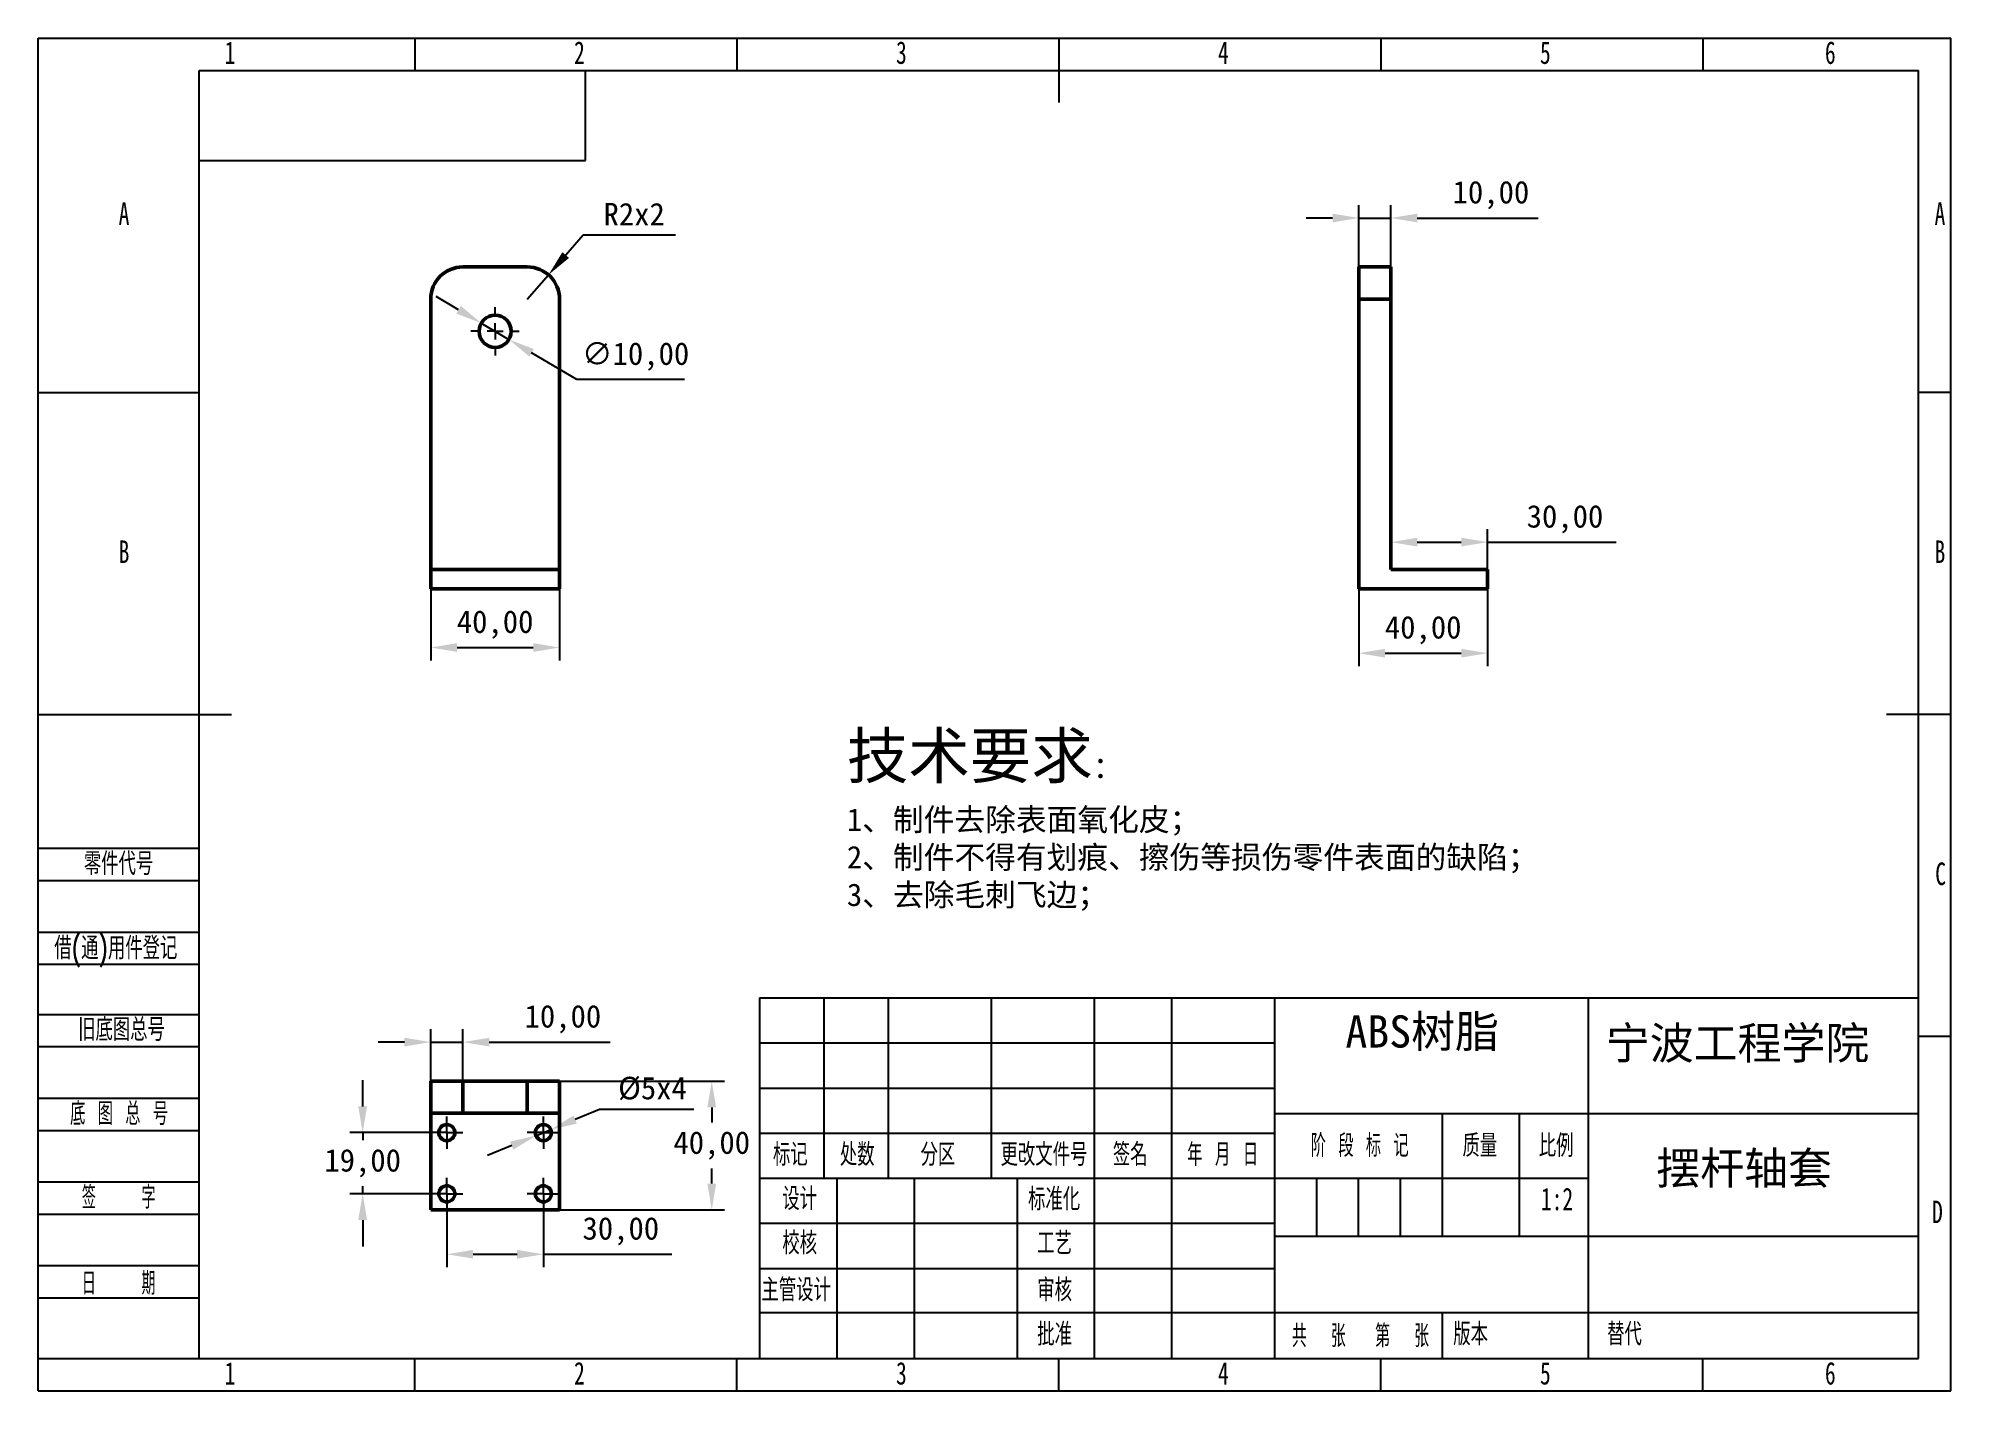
# Model space of a CAD drawing. Header units: millimetres. Extents: x 0 to 297, y 0 to 210.
import ezdxf

# ---------------------------------------------------------------- set-up
doc = ezdxf.new("R2010")
doc.units = ezdxf.units.MM
doc.header["$PDSIZE"] = -1
doc.layers.add('图框', color=7, linetype='Continuous')
for name, color, linetype, lineweight in [('标注层', 4, 'Continuous', 25), ('粗实线层', 7, 'Continuous', 25), ('轮廓实线层', 7, 'Continuous', 50)]:
    doc.layers.add(name, color=color, linetype=linetype, lineweight=lineweight)
doc.styles.add('SLDTEXTSTYLE0', font='TXT', dxfattribs={"width": 0.7, "bigfont": 'bigfont'})
doc.styles.add('SLDTEXTSTYLE1', font='TXT', dxfattribs={"width": 0.6, "bigfont": 'bigfont'})
doc.styles.add('SLDTEXTSTYLE2', font='TXT', dxfattribs={"width": 0.614286, "bigfont": 'bigfont'})
doc.styles.add('SLDTEXTSTYLE3', font='TXT', dxfattribs={"width": 0.62, "bigfont": 'bigfont'})
doc.styles.add('SLDTEXTSTYLE4', font='TXT', dxfattribs={"width": 0.566667, "bigfont": 'bigfont'})
doc.styles.add('SLDTEXTSTYLE5', font='TXT', dxfattribs={"width": 0.7})
doc.dimstyles.new('ISO-25', dxfattribs={"dimtxt": 2.5, "dimasz": 2.5, "dimexe": 1.25, "dimexo": 0.625, "dimtad": 1, "dimtxsty": 'Standard', "dimcen": 2.5, "dimadec": 0, "dimazin": 0, "dimtfac": 1, "dimtmove": 0, "dimatfit": 3, "dimfxl": 1, "dimarcsym": 0})

# ---------------------------------------------------------------- blocks, each defined once
blk = doc.blocks.new('SW_CENTERMARKSYMBOL_0')
at = {"layer": '图框', "color": 0}
for p, q in [((0, 2.5), (0, 3.75)), ((-2.5, 0), (-3.75, 0)), ((0, 0), (-1.25, 0)), ((0, 0), (0, 1.25)), ((0, 0), (0, -1.25)), ((0, 0), (1.25, 0)), ((2.5, 0), (3.75, 0)), ((0, -2.5), (0, -3.75))]:
    blk.add_line(p, q, dxfattribs=at)
blk = doc.blocks.new('SW_CENTERMARKSYMBOL_1')
at = {"layer": '图框', "color": 0}
for p, q in [((-1.25, 0), (-2.5, 0)), ((0, 0), (-1.25, 0)), ((0, 1.25), (0, 2.5)), ((0, 0), (0, 1.25)), ((0, 0), (0, -1.25)), ((0, 0), (1.25, 0)), ((1.25, 0), (2.5, 0)), ((0, -1.25), (0, -2.5))]:
    blk.add_line(p, q, dxfattribs=at)
blk = doc.blocks.new('SW_CENTERMARKSYMBOL_2')
at = {"layer": '图框', "color": 0}
for p, q in [((-1.25, 0), (-2.5, 0)), ((0, 0), (-1.25, 0)), ((0, 1.25), (0, 2.5)), ((0, 0), (0, 1.25)), ((0, 0), (0, -1.25)), ((0, 0), (1.25, 0)), ((1.25, 0), (2.5, 0)), ((0, -1.25), (0, -2.5))]:
    blk.add_line(p, q, dxfattribs=at)
blk = doc.blocks.new('SW_CENTERMARKSYMBOL_3')
at = {"layer": '图框', "color": 0}
for p, q in [((-1.25, 0), (-2.5, 0)), ((0, 0), (-1.25, 0)), ((0, 1.25), (0, 2.5)), ((0, 0), (0, 1.25)), ((0, 0), (0, -1.25)), ((0, 0), (1.25, 0)), ((1.25, 0), (2.5, 0)), ((0, -1.25), (0, -2.5))]:
    blk.add_line(p, q, dxfattribs=at)
blk = doc.blocks.new('SW_CENTERMARKSYMBOL_4')
at = {"layer": '图框', "color": 0}
for p, q in [((-1.25, 0), (-2.5, 0)), ((0, 0), (-1.25, 0)), ((0, 1.25), (0, 2.5)), ((0, 0), (0, 1.25)), ((0, 0), (0, -1.25)), ((0, 0), (1.25, 0)), ((1.25, 0), (2.5, 0)), ((0, -1.25), (0, -2.5))]:
    blk.add_line(p, q, dxfattribs=at)
blk = doc.blocks.new('*D6')
at = {"layer": 'Defpoints', "color": 0, "transparency": 16777216}
for p in [(60.95, 124.5), (80.95, 124.5), (80.95, 115.4)]:
    blk.add_point(p, dxfattribs=at)
at = {"layer": '标注层', "color": 0, "lineweight": -2, "transparency": 16777216}
for p, q in [((60.95, 124.5), (60.95, 113.4)), ((80.95, 124.5), (80.95, 113.4)), ((65.03, 115.4), (76.87, 115.4))]:
    blk.add_line(p, q, dxfattribs=at)
at = {"layer": '标注层', "color": 0, "transparency": 16777216}
for points in [[(65.03, 116.08), (65.03, 114.72), (60.95, 115.4)], [(76.87, 116.08), (76.87, 114.72), (80.95, 115.4)]]:
    blk.add_solid(points, dxfattribs=at)
at = {"layer": '标注层', "color": 0, "transparency": 16777216, "insert": (70.95, 118.96), "char_height": 3.5, "attachment_point": 5}
blk.add_mtext('40,00', dxfattribs=at)
blk = doc.blocks.new('*D7')
at = {"layer": 'Defpoints', "color": 0, "transparency": 16777216}
for p in [(205.07, 124.5), (225.07, 124.5), (225.07, 114.52)]:
    blk.add_point(p, dxfattribs=at)
at = {"layer": '标注层', "color": 0, "lineweight": -2, "transparency": 16777216}
for p, q in [((205.07, 124.5), (205.07, 112.52)), ((225.07, 124.5), (225.07, 112.52)), ((209.15, 114.52), (220.99, 114.52))]:
    blk.add_line(p, q, dxfattribs=at)
at = {"layer": '标注层', "color": 0, "transparency": 16777216}
for points in [[(209.15, 115.2), (209.15, 113.84), (205.07, 114.52)], [(220.99, 115.2), (220.99, 113.84), (225.07, 114.52)]]:
    blk.add_solid(points, dxfattribs=at)
at = {"layer": '标注层', "color": 0, "transparency": 16777216, "insert": (215.07, 118.09), "char_height": 3.5, "attachment_point": 5}
blk.add_mtext('40,00', dxfattribs=at)
blk = doc.blocks.new('*D8')
at = {"layer": 'Defpoints', "color": 0, "transparency": 16777216}
for p in [(225.07, 131.76), (210.07, 127.5), (225.07, 127.5)]:
    blk.add_point(p, dxfattribs=at)
at = {"layer": '标注层', "color": 0, "lineweight": -2, "transparency": 16777216}
for p, q in [((210.07, 127.5), (210.07, 133.76)), ((225.07, 127.5), (225.07, 133.76)), ((214.15, 131.76), (220.99, 131.76)), ((225.07, 131.76), (245.03, 131.76))]:
    blk.add_line(p, q, dxfattribs=at)
at = {"layer": '标注层', "color": 0, "transparency": 16777216}
for points in [[(214.15, 132.44), (214.15, 131.08), (210.07, 131.76)], [(220.99, 132.44), (220.99, 131.08), (225.07, 131.76)]]:
    blk.add_solid(points, dxfattribs=at)
at = {"layer": '标注层', "color": 0, "transparency": 16777216, "insert": (237.09, 135.32), "char_height": 3.5, "attachment_point": 5}
blk.add_mtext('30,00', dxfattribs=at)
blk = doc.blocks.new('*D9')
at = {"layer": 'Defpoints', "color": 0, "transparency": 16777216}
for p in [(68.8, 165.77), (73.1, 163.23)]:
    blk.add_point(p, dxfattribs=at)
at = {"layer": '标注层', "color": 0, "lineweight": -2, "transparency": 16777216}
for p, q in [((65.28, 167.84), (61.77, 169.91)), ((68.8, 165.77), (73.1, 163.23)), ((83.65, 157.01), (76.62, 161.16)), ((100.34, 157.01), (83.65, 157.01))]:
    blk.add_line(p, q, dxfattribs=at)
at = {"layer": '标注层', "color": 0, "transparency": 16777216}
for points in [[(65.63, 168.43), (64.93, 167.25), (68.8, 165.77)], [(76.96, 161.74), (76.27, 160.57), (73.1, 163.23)]]:
    blk.add_solid(points, dxfattribs=at)
at = {"layer": '标注层', "color": 0, "transparency": 16777216, "insert": (92.76, 160.58), "char_height": 3.5, "attachment_point": 5}
blk.add_mtext('∅10,00', dxfattribs=at)
blk = doc.blocks.new('*D10')
at = {"layer": 'Defpoints', "color": 0, "transparency": 16777216}
for p in [(79.24, 173.27), (75.95, 169.5)]:
    blk.add_point(p, dxfattribs=at)
at = {"layer": '标注层', "color": 0, "lineweight": -2, "transparency": 16777216}
for p, q in [((84.6, 179.42), (81.92, 176.34)), ((98.96, 179.42), (84.6, 179.42)), ((75.95, 169.5), (79.24, 173.27))]:
    blk.add_line(p, q, dxfattribs=at)
at = {"layer": '标注层', "color": 0, "transparency": 16777216}
blk.add_solid([(81.4, 176.79), (82.43, 175.89), (79.24, 173.27)], dxfattribs=at)
at = {"layer": '标注层', "color": 0, "transparency": 16777216, "insert": (92.54, 182.69), "char_height": 3.5, "attachment_point": 5}
blk.add_mtext('R2x2', dxfattribs=at)
blk = doc.blocks.new('*D11')
at = {"layer": 'Defpoints', "color": 0, "transparency": 16777216}
for p in [(210.07, 182.09), (205.07, 174.5), (210.07, 174.5)]:
    blk.add_point(p, dxfattribs=at)
at = {"layer": '标注层', "color": 0, "lineweight": -2, "transparency": 16777216}
for p, q in [((200.99, 182.09), (196.91, 182.09)), ((205.07, 174.5), (205.07, 184.09)), ((205.07, 182.09), (210.07, 182.09)), ((210.07, 174.5), (210.07, 184.09)), ((214.15, 182.09), (232.95, 182.09))]:
    blk.add_line(p, q, dxfattribs=at)
at = {"layer": '标注层', "color": 0, "transparency": 16777216}
for points in [[(200.99, 182.77), (200.99, 181.41), (205.07, 182.09)], [(214.15, 182.77), (214.15, 181.41), (210.07, 182.09)]]:
    blk.add_solid(points, dxfattribs=at)
at = {"layer": '标注层', "color": 0, "transparency": 16777216, "insert": (225.59, 185.65), "char_height": 3.5, "attachment_point": 5}
blk.add_mtext('10,00', dxfattribs=at)
blk = doc.blocks.new('*D12')
at = {"layer": 'Defpoints', "color": 0, "transparency": 16777216}
for p in [(65.95, 54.13), (60.95, 48.08), (65.95, 48.08)]:
    blk.add_point(p, dxfattribs=at)
at = {"layer": '标注层', "color": 0, "lineweight": -2, "transparency": 16777216}
for p, q in [((56.87, 54.13), (52.79, 54.13)), ((60.95, 48.08), (60.95, 56.13)), ((60.95, 54.13), (65.95, 54.13)), ((65.95, 48.08), (65.95, 56.13)), ((70.03, 54.13), (88.82, 54.13))]:
    blk.add_line(p, q, dxfattribs=at)
at = {"layer": '标注层', "color": 0, "transparency": 16777216}
for points in [[(56.87, 54.81), (56.87, 53.45), (60.95, 54.13)], [(70.03, 54.81), (70.03, 53.45), (65.95, 54.13)]]:
    blk.add_solid(points, dxfattribs=at)
at = {"layer": '标注层', "color": 0, "transparency": 16777216, "insert": (81.47, 57.69), "char_height": 3.5, "attachment_point": 5}
blk.add_mtext('10,00', dxfattribs=at)
blk = doc.blocks.new('*D13')
at = {"layer": 'Defpoints', "color": 0, "transparency": 16777216}
for p in [(63.45, 40.08), (50.38, 30.58), (63.45, 30.58)]:
    blk.add_point(p, dxfattribs=at)
at = {"layer": '标注层', "color": 0, "lineweight": -2, "transparency": 16777216}
for p, q in [((50.38, 44.16), (50.38, 48.24)), ((63.45, 40.08), (48.38, 40.08)), ((50.38, 40.08), (50.38, 38.89)), ((63.45, 30.58), (48.38, 30.58)), ((50.38, 30.58), (50.38, 31.76)), ((50.38, 26.5), (50.38, 22.42))]:
    blk.add_line(p, q, dxfattribs=at)
at = {"layer": '标注层', "color": 0, "transparency": 16777216}
for points in [[(49.7, 44.16), (51.06, 44.16), (50.38, 40.08)], [(49.7, 26.5), (51.06, 26.5), (50.38, 30.58)]]:
    blk.add_solid(points, dxfattribs=at)
at = {"layer": '标注层', "color": 0, "transparency": 16777216, "insert": (50.38, 35.33), "char_height": 3.5, "attachment_point": 5}
blk.add_mtext('19,00', dxfattribs=at)
blk = doc.blocks.new('*D14')
at = {"layer": 'Defpoints', "color": 0, "transparency": 16777216}
for p in [(63.45, 30.58), (78.45, 30.58), (78.45, 21.19)]:
    blk.add_point(p, dxfattribs=at)
at = {"layer": '标注层', "color": 0, "lineweight": -2, "transparency": 16777216}
for p, q in [((63.45, 30.58), (63.45, 19.19)), ((78.45, 30.58), (78.45, 19.19)), ((67.53, 21.19), (74.37, 21.19)), ((78.45, 21.19), (98.41, 21.19))]:
    blk.add_line(p, q, dxfattribs=at)
at = {"layer": '标注层', "color": 0, "transparency": 16777216}
for points in [[(67.53, 21.87), (67.53, 20.51), (63.45, 21.19)], [(74.37, 21.87), (74.37, 20.51), (78.45, 21.19)]]:
    blk.add_solid(points, dxfattribs=at)
at = {"layer": '标注层', "color": 0, "transparency": 16777216, "insert": (90.47, 24.76), "char_height": 3.5, "attachment_point": 5}
blk.add_mtext('30,00', dxfattribs=at)
blk = doc.blocks.new('*D15')
at = {"layer": 'Defpoints', "color": 0, "transparency": 16777216}
for p in [(77.29, 39.6), (79.61, 40.55)]:
    blk.add_point(p, dxfattribs=at)
at = {"layer": '标注层', "color": 0, "lineweight": -2, "transparency": 16777216}
for p, q in [((87.16, 43.65), (83.38, 42.1)), ((101.8, 43.65), (87.16, 43.65)), ((77.29, 39.6), (79.61, 40.55)), ((73.52, 38.06), (69.74, 36.51))]:
    blk.add_line(p, q, dxfattribs=at)
at = {"layer": '标注层', "color": 0, "transparency": 16777216}
for points in [[(83.12, 42.73), (83.64, 41.47), (79.61, 40.55)], [(73.26, 38.68), (73.77, 37.43), (77.29, 39.6)]]:
    blk.add_solid(points, dxfattribs=at)
at = {"layer": '标注层', "color": 0, "transparency": 16777216, "insert": (95.39, 46.92), "char_height": 3.5, "attachment_point": 5}
blk.add_mtext('%%c5x4', dxfattribs=at)
blk = doc.blocks.new('*D16')
at = {"layer": 'Defpoints', "color": 0, "transparency": 16777216}
for p in [(80.95, 48.08), (80.95, 28.08), (104.59, 28.08)]:
    blk.add_point(p, dxfattribs=at)
at = {"layer": '标注层', "color": 0, "lineweight": -2, "transparency": 16777216}
for p, q in [((80.95, 48.08), (106.59, 48.08)), ((104.59, 44), (104.59, 41.64)), ((104.59, 32.16), (104.59, 34.51)), ((80.95, 28.08), (106.59, 28.08))]:
    blk.add_line(p, q, dxfattribs=at)
at = {"layer": '标注层', "color": 0, "transparency": 16777216}
for points in [[(103.91, 44), (105.27, 44), (104.59, 48.08)], [(103.91, 32.16), (105.27, 32.16), (104.59, 28.08)]]:
    blk.add_solid(points, dxfattribs=at)
at = {"layer": '标注层', "color": 0, "transparency": 16777216, "insert": (104.59, 38.08), "char_height": 3.5, "attachment_point": 5}
blk.add_mtext('40,00', dxfattribs=at)

msp = doc.modelspace()

# ---------------------------------------------------------------- linework, layer by layer
at = {"layer": '图框'}
for p, q in [((0, 0), (0, 210)), ((0, 210), (297, 210)), ((58.5, 210), (58.5, 205)), ((108.5, 210), (108.5, 205)), ((208.5, 210), (208.5, 205)), ((258.5, 210), (258.5, 205)), ((297, 0), (297, 210)), ((0, 155), (25, 155)), ((297, 155), (292, 155)), ((0, 84.2206), (25, 84.2206)), ((0, 79.2206), (25, 79.2206)), ((0, 71.2206), (25, 71.2206)), ((0, 66.2206), (25, 66.2206)), ((0, 58.43), (25, 58.43)), ((112, 54), (192, 54)), ((297, 55), (292, 55)), ((0, 53.43), (25, 53.43)), ((0, 45.43), (25, 45.43)), ((112, 47), (192, 47)), ((0, 40.43), (25, 40.43)), ((198.5, 33), (198.5, 24)), ((205, 33), (205, 24)), ((211.5, 33), (211.5, 24)), ((0, 32.43), (25, 32.43)), ((0, 27.43), (25, 27.43)), ((0, 19.43), (25, 19.43)), ((0, 14.43), (25, 14.43)), ((0, 5), (25, 5)), ((58.5, 0), (58.5, 5)), ((108.5, 0), (108.5, 5)), ((208.5, 0), (208.5, 5)), ((258.5, 0), (258.5, 5)), ((0, 0), (297, 0))]:
    msp.add_line(p, q, dxfattribs=at)
at = {"layer": '图框', "lineweight": 25}
for p, q in [((158.5, 210), (158.5, 200)), ((0, 105), (30, 105)), ((297, 105), (287, 105)), ((112, 61), (112, 5)), ((112, 61), (292, 61)), ((122, 61), (122, 33)), ((132, 61), (132, 33)), ((148, 61), (148, 33)), ((164, 61), (164, 5)), ((176, 61), (176, 5)), ((191.9681, 61.0522), (192.0047, 5)), ((240.6919, 61), (240.6919, 5)), ((191.9799, 43.0522), (291.9799, 43.0522)), ((218, 43.0691), (218, 24.0691)), ((230, 43), (230, 24)), ((112, 40), (192, 40)), ((112, 33), (192, 33)), ((124, 33), (124, 5)), ((136, 33), (136, 5)), ((152, 33), (152, 5)), ((192.0152, 33), (240.6919, 33)), ((112, 26), (192, 26)), ((192, 24), (292, 24)), ((112, 19), (192, 19)), ((112, 12.1661), (192, 12.1661)), ((192, 12.1661), (292, 12.1661)), ((218, 12.1661), (218, 5)), ((25, 5), (292, 5)), ((158.5, 0), (158.5, 5))]:
    msp.add_line(p, q, dxfattribs=at)
at = {"layer": '图框', "linetype": 'Continuous', "lineweight": 25}
for p, q in [((25, 5), (25, 205)), ((25, 205), (292, 205)), ((292, 5), (292, 205))]:
    msp.add_line(p, q, dxfattribs=at)
at = {"layer": '粗实线层'}
for p, q in [((85, 191), (85, 205)), ((25, 191), (85, 191))]:
    msp.add_line(p, q, dxfattribs=at)
at = {"layer": '轮廓实线层'}
for p, q in [((65.9489, 174.4985), (75.9489, 174.4985)), ((205.0725, 174.4985), (210.0725, 174.4985)), ((205.0725, 169.4985), (205.0725, 174.4985)), ((210.0725, 174.4985), (210.0725, 169.4985)), ((60.9489, 169.4985), (60.9489, 127.4985)), ((80.9489, 127.4985), (80.9489, 169.4985)), ((210.0725, 169.4985), (205.0725, 169.4985)), ((205.0725, 169.4985), (205.0725, 124.4985)), ((210.0725, 169.4985), (210.0725, 127.4985)), ((80.9489, 127.4985), (60.9489, 127.4985)), ((60.9489, 127.4985), (60.9489, 124.4985)), ((80.9489, 124.4985), (80.9489, 127.4985)), ((225.0725, 127.4985), (210.0725, 127.4985)), ((225.0725, 127.4985), (225.0725, 124.4985)), ((80.9489, 124.4985), (60.9489, 124.4985)), ((205.0725, 124.4985), (225.0725, 124.4985)), ((60.9489, 43.0771), (60.9489, 48.0771)), ((60.9489, 48.0771), (65.9489, 48.0771)), ((65.9489, 48.0771), (65.9489, 43.0771)), ((65.9489, 48.0771), (75.9489, 48.0771)), ((75.9489, 43.0771), (75.9489, 48.0771)), ((75.9489, 48.0771), (80.9489, 48.0771)), ((80.9489, 48.0771), (80.9489, 43.0771)), ((65.9489, 43.0771), (60.9489, 43.0771)), ((60.9489, 28.0771), (60.9489, 43.0771)), ((65.9489, 43.0771), (75.9489, 43.0771)), ((80.9489, 43.0771), (75.9489, 43.0771)), ((80.9489, 28.0771), (80.9489, 43.0771)), ((80.9489, 28.0771), (60.9489, 28.0771))]:
    msp.add_line(p, q, dxfattribs=at)
for centre, radius in [((70.9489, 164.4985), 2.5), ((63.4489, 40.0771), 1.25), ((78.4489, 40.0771), 1.25), ((63.4489, 30.5771), 1.25), ((78.4489, 30.5771), 1.25)]:
    msp.add_circle(centre, radius, dxfattribs=at)
for centre, start, end in [((65.9489, 169.4985), 90, 180), ((75.9489, 169.4985), 0, 90)]:
    msp.add_arc(centre, 5, start, end, dxfattribs=at)

# ---------------------------------------------------------------- block references
for name, p in [('SW_CENTERMARKSYMBOL_0', (70.9489, 164.4985)), ('SW_CENTERMARKSYMBOL_4', (63.4489, 40.0771)), ('SW_CENTERMARKSYMBOL_3', (78.4489, 40.0771)), ('SW_CENTERMARKSYMBOL_2', (63.4489, 30.5771)), ('SW_CENTERMARKSYMBOL_1', (78.4489, 30.5771))]:
    msp.add_blockref(name, p, dxfattribs=at)

# ---------------------------------------------------------------- texts
at = {"layer": '图框', "char_height": 3.5}
for s, insert, attachment_point, style in [('1', (29.7944, 209.5199), 2, 'SLDTEXTSTYLE5'), ('2', (84.0444, 209.5199), 2, 'SLDTEXTSTYLE5'), ('3', (134.0444, 209.5199), 2, 'SLDTEXTSTYLE5'), ('4', (184.0444, 209.5199), 2, 'SLDTEXTSTYLE5'), ('5', (234.0444, 209.5199), 2, 'SLDTEXTSTYLE5'), ('6', (278.2969, 209.5199), 2, 'SLDTEXTSTYLE5'), ('A', (13.3203, 184.5199), 2, 'SLDTEXTSTYLE5'), ('A', (295.3203, 184.5199), 2, 'SLDTEXTSTYLE5'), ('B', (13.3203, 132.0199), 2, 'SLDTEXTSTYLE5'), ('B', (295.3203, 132.0199), 2, 'SLDTEXTSTYLE5'), ('零件代号', (7.0836, 83.5791), 1, 'SLDTEXTSTYLE0'), ('C', (295.4273, 82.0199), 2, 'SLDTEXTSTYLE5'), ('借(通)用件登记', (2.4961, 70.4725), 1, 'SLDTEXTSTYLE0'), ('旧底图总号', (6.1941, 57.8238), 1, 'SLDTEXTSTYLE0'), ('底 图 总 号', (4.9472, 44.7655), 1, 'SLDTEXTSTYLE2'), ('标记', (116.7966, 38.4172), 2, 'SLDTEXTSTYLE0'), ('处数', (127.1841, 38.4172), 2, 'SLDTEXTSTYLE0'), ('分区', (139.7079, 38.4172), 2, 'SLDTEXTSTYLE0'), ('更改文件号', (156.1801, 38.4172), 2, 'SLDTEXTSTYLE0'), ('签名', (169.5758, 38.4172), 2, 'SLDTEXTSTYLE0'), ('年 月 日', (183.9324, 38.4172), 2, 'SLDTEXTSTYLE3'), ('阶 段 标 记', (205.2114, 39.8054), 2, 'SLDTEXTSTYLE2'), ('质量', (223.869, 39.8054), 2, 'SLDTEXTSTYLE0'), ('比例', (235.7186, 39.8054), 2, 'SLDTEXTSTYLE0'), ('签    字', (12.4899, 31.7635), 2, 'SLDTEXTSTYLE4'), ('设计', (118.2463, 31.5581), 2, 'SLDTEXTSTYLE0'), ('标准化', (157.7597, 31.4917), 2, 'SLDTEXTSTYLE0'), ('1:2', (235.8582, 31.5205), 2, 'SLDTEXTSTYLE5'), ('D', (294.9297, 29.5199), 2, 'SLDTEXTSTYLE5'), ('校核', (118.2463, 24.679), 2, 'SLDTEXTSTYLE0'), ('工艺', (157.835, 24.6426), 2, 'SLDTEXTSTYLE0'), ('日    期', (12.4899, 18.4135), 2, 'SLDTEXTSTYLE4'), ('主管设计', (117.7048, 17.3993), 2, 'SLDTEXTSTYLE0'), ('审核', (157.835, 17.3993), 2, 'SLDTEXTSTYLE0'), ('批准', (157.835, 10.5229), 2, 'SLDTEXTSTYLE0'), ('共  张', (198.8698, 10.2618), 2, 'SLDTEXTSTYLE1'), ('第  张', (211.8049, 10.2618), 2, 'SLDTEXTSTYLE1'), ('版本', (222.4382, 10.5314), 2, 'SLDTEXTSTYLE0'), ('替代', (243.6406, 10.5314), 1, 'SLDTEXTSTYLE0'), ('1', (29.7944, 4.4654), 2, 'SLDTEXTSTYLE5'), ('2', (84.0444, 4.4654), 2, 'SLDTEXTSTYLE5'), ('3', (134.0444, 4.4654), 2, 'SLDTEXTSTYLE5'), ('4', (184.0444, 4.4654), 2, 'SLDTEXTSTYLE5'), ('5', (234.0444, 4.4654), 2, 'SLDTEXTSTYLE5'), ('6', (278.2969, 4.4654), 2, 'SLDTEXTSTYLE5')]:
    msp.add_mtext(s, dxfattribs=dict(at, insert=insert, attachment_point=attachment_point, style=style))
at = {"layer": '标注层', "attachment_point": 1}
for s, width, insert, char_height in [('{\\fFangSong|b0|i0|c134|p49;\\H2x;技术要求\\H0.5x;：\\P1、制件去除表面氧化皮；\\P2、制件不得有划痕、擦伤等损伤零件表面的缺陷；\\P3、去除毛刺飞边；}', 156.174918, (125.5729, 102.0995), 3.5), ('{\\fFangSong|b0|i0|c134|p49;ABS树脂}', 38.731801, (202.993, 58.2865), 5), ('{\\fFangSong|b0|i0|c134|p49;宁波工程学院}', 44.116466, (243.43, 56.4871), 5), ('{\\fSimSun|b0|i0|c134|p2;摆杆轴套}', 46.041913, (251.2692, 37.0557), 5)]:
    msp.add_mtext_dynamic_manual_height_columns(s, width=width, gutter_width=17.5, heights=[0], dxfattribs=dict(at, insert=insert, char_height=char_height))

# ---------------------------------------------------------------- dimensions: what is measured, and where the dimension line sits
at = {"layer": '标注层'}
for base, p1, p2, picture, middle in [((210.0725, 182.0869), (205.0725, 174.4985), (210.0725, 174.4985), '*D11', (225.5899, 185.6526)), ((225.0725, 131.7561), (210.0725, 127.4985), (225.0725, 127.4985), '*D8', (237.0932, 135.3217)), ((80.9489, 115.3958), (60.9489, 124.4985), (80.9489, 124.4985), '*D6', (70.9489, 118.9615)), ((225.0725, 114.5232), (205.0725, 124.4985), (225.0725, 124.4985), '*D7', (215.0725, 118.0889)), ((65.9489, 54.125), (60.9489, 48.0771), (65.9489, 48.0771), '*D12', (81.4662, 57.6907)), ((78.4489, 21.1947), (63.4489, 30.5771), (78.4489, 30.5771), '*D14', (90.4695, 24.7604))]:
    dim = msp.add_linear_dim(base=base, p1=p1, p2=p2, dimstyle='ISO-25', override={"dimtxt": 3.5, "dimasz": 4.08, "dimexe": 2, "dimexo": 0, "dimgap": 1.524, "dimtih": 1, "dimtoh": 1, "dimlfac": 2, "dimzin": 0, "dimadec": 2, "dimtzin": 0}, dxfattribs=at)
    dim.commit()
    dim.dimension.update_dxf_attribs({"geometry": picture, "text_midpoint": middle})
dim = msp.add_radius_dim(center=(75.9489, 169.4985), mpoint=(79.2352, 173.2667), text='R2x2', dimstyle='ISO-25', override={"dimtxt": 3.5, "dimasz": 4.08, "dimexe": 2, "dimexo": 0, "dimgap": 1.524, "dimtih": 1, "dimtoh": 1, "dimlfac": 2, "dimzin": 0, "dimadec": 2, "dimtzin": 0}, dxfattribs=at)
dim.commit()
dim.dimension.update_dxf_attribs({"geometry": '*D10', "text_midpoint": (92.5392, 182.6906)})
dim = msp.add_diameter_dim_2p(p1=(68.7951, 165.7679), p2=(73.1026, 163.2291), dimstyle='ISO-25', override={"dimtxt": 3.5, "dimasz": 4.08, "dimexe": 2, "dimexo": 0, "dimgap": 1.524, "dimtih": 1, "dimtoh": 1, "dimlfac": 2, "dimzin": 0, "dimadec": 2, "dimtzin": 0}, dxfattribs=at)
dim.commit()
dim.dimension.update_dxf_attribs({"geometry": '*D9', "text_midpoint": (92.7576, 157.0124), "dimtype": 163})
for base, p1, p2, picture, middle in [((50.3783, 30.5771), (63.4489, 40.0771), (63.4489, 30.5771), '*D13', (50.3783, 35.3271)), ((104.5917, 28.0771), (80.9489, 48.0771), (80.9489, 28.0771), '*D16', (104.5917, 38.0771))]:
    dim = msp.add_linear_dim(base=base, p1=p1, p2=p2, angle=90, dimstyle='ISO-25', override={"dimtxt": 3.5, "dimasz": 4.08, "dimexe": 2, "dimexo": 0, "dimgap": 1.524, "dimtih": 1, "dimtoh": 1, "dimlfac": 2, "dimzin": 0, "dimadec": 2, "dimtzin": 0}, dxfattribs=at)
    dim.commit()
    dim.dimension.update_dxf_attribs({"geometry": picture, "text_midpoint": middle})
dim = msp.add_diameter_dim_2p(p1=(77.2922, 39.6031), p2=(79.6055, 40.5511), text='%%c5x4', dimstyle='ISO-25', override={"dimtxt": 3.5, "dimasz": 4.08, "dimexe": 2, "dimexo": 0, "dimgap": 1.524, "dimtih": 1, "dimtoh": 1, "dimlfac": 2, "dimzin": 0, "dimadec": 2, "dimtzin": 0}, dxfattribs=at)
dim.commit()
dim.dimension.update_dxf_attribs({"geometry": '*D15', "text_midpoint": (95.3883, 43.6457), "dimtype": 163})

doc.saveas('drawing.dxf')
